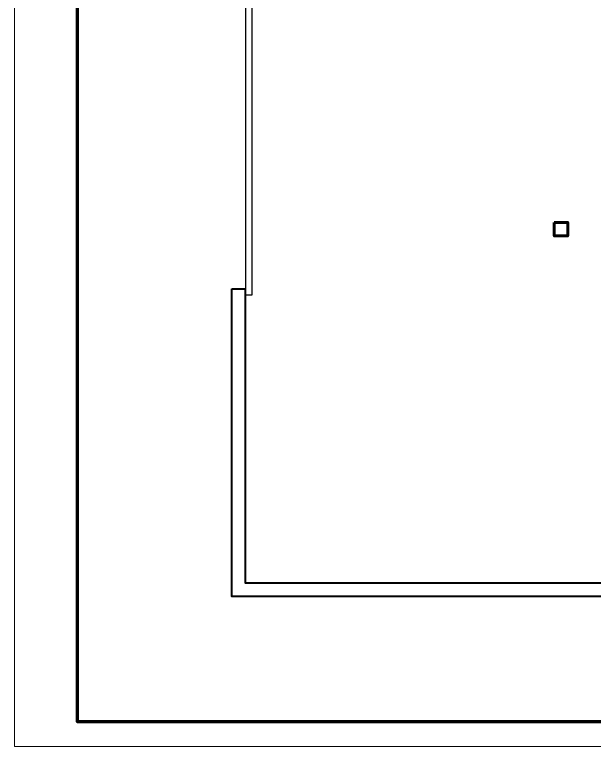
# Model space of a CAD drawing. Header units: millimetres. Extents: x 1501.6 to 1543.6, y 871.9 to 901.6.
# Drawn here: x 1501.59 to 1513.2, y 871.94 to 886.59 of the extents above; entities that cross this region are included whole.
import ezdxf

# ---------------------------------------------------------------- set-up
doc = ezdxf.new("R2010")
doc.units = ezdxf.units.MM
doc.header["$LTSCALE"] = 0.015
for name, color, linetype, lineweight in [('0.30', 2, 'Continuous', 30), ('0.40', 3, 'Continuous', 40), ('0.60', 4, 'Continuous', 60), ('1.00', 5, 'Continuous', 100), ('cotas', 6, 'Continuous', 9)]:
    doc.layers.add(name, color=color, linetype=linetype, lineweight=lineweight)

# ---------------------------------------------------------------- blocks, each defined once
blk = doc.blocks.new('quadro')
at = {"layer": '1.00', "transparency": 33554687}
blk.add_lwpolyline([(1550.794, 906.939), (1510.494, 906.939), (1510.494, 878.239), (1550.794, 878.239)], close=True, dxfattribs=at)
at = {"layer": 'cotas', "transparency": 33554687}
blk.add_lwpolyline([(1551.294, 907.439), (1509.244, 907.439), (1509.244, 877.739), (1551.294, 877.739)], close=True, dxfattribs=at)

msp = doc.modelspace()

# ---------------------------------------------------------------- linework, layer by layer
at = {"color": 2}
msp.add_line((1506.21, 880.982), (1506.345, 880.982), dxfattribs=at)
msp.add_line((1505.94, 874.937), (1511.34, 874.937))
at = {"layer": '0.30'}
for p, q in [((1506.21, 887.762), (1506.21, 884.342)), ((1506.345, 884.342), (1506.345, 887.762)), ((1506.21, 884.342), (1506.21, 880.982)), ((1506.345, 880.982), (1506.345, 884.342))]:
    msp.add_line(p, q, dxfattribs=at)
at = {"layer": '0.40'}
for p, q in [((1505.94, 881.102), (1506.21, 881.102)), ((1539.741, 874.937), (1505.94, 874.937))]:
    msp.add_line(p, q, dxfattribs=at)
for points in [[(1540.011, 874.937), (1505.94, 874.937), (1505.94, 881.102)], [(1539.741, 875.207), (1506.21, 875.207), (1506.21, 881.102)]]:
    msp.add_lwpolyline(points, dxfattribs=at)
at = {"layer": '0.60'}
msp.add_lwpolyline([(1512.398, 882.43), (1512.398, 882.16), (1512.668, 882.16), (1512.668, 882.43)], close=True, dxfattribs=at)

# ---------------------------------------------------------------- block references
at = {"color": 1}
msp.add_blockref('quadro', (-7.654, -5.802), dxfattribs=at)

doc.saveas('drawing.dxf')
